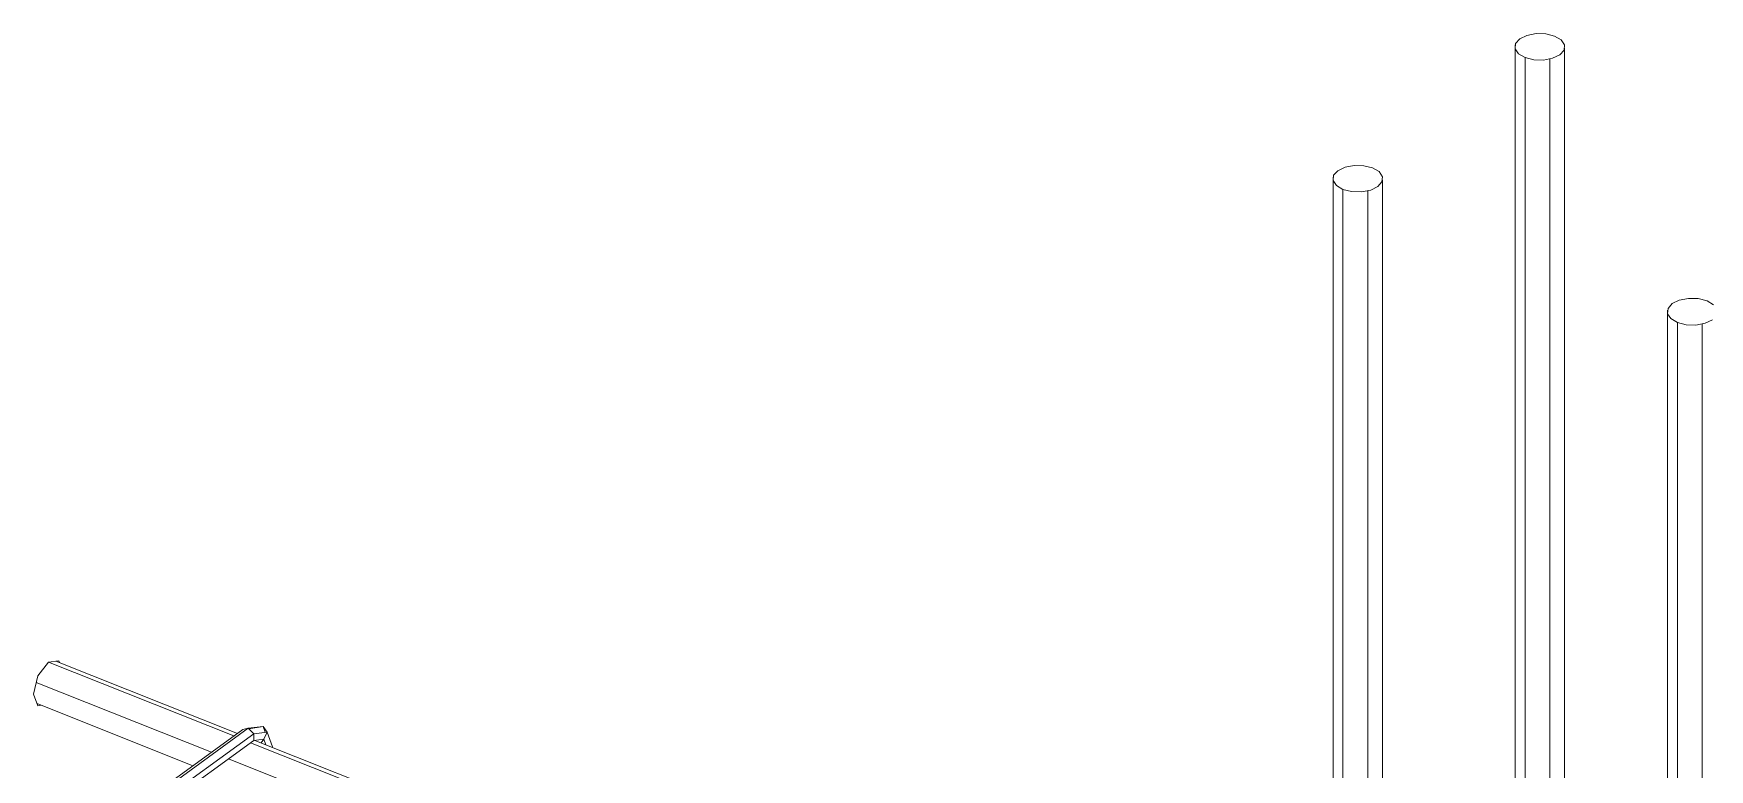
# Model space of a CAD drawing. Header units: millimetres. Extents: x 0 to 84000, y -29700 to 363007.
# Drawn here: x 5327 to 7763, y 292855 to 293925 of the extents above; entities that cross this region are included whole.
import ezdxf

# ---------------------------------------------------------------- set-up
doc = ezdxf.new("R2010")
doc.units = ezdxf.units.MM
doc.layers.add('S-Blur line', color=252, linetype='Continuous', lineweight=9)

msp = doc.modelspace()

# ---------------------------------------------------------------- linework, layer by layer
at = {"layer": 'S-Blur line'}
for p, q in [((7497.5, 293922), (7510.8, 293924.7)), ((7510.8, 293924.7), (7525.1, 293924.4)), ((7525.1, 293924.4), (7537.8, 293921)), ((7480.4, 293902.4), (7481.1, 293910)), ((7480.4, 292380.1), (7480.4, 293908.2)), ((7485.1, 293895.4), (7480.4, 293902.4)), ((7481.1, 293910), (7487.1, 293917)), ((7487.1, 293917), (7497.5, 293922)), ((7537.8, 293921), (7547.2, 293915.4)), ((7551.5, 293900.7), (7545.5, 293893.7)), ((7547.2, 293915.4), (7552.2, 293908.4)), ((7552.2, 293908.4), (7551.5, 293900.7)), ((7552.2, 292351.5), (7552.2, 293903.6)), ((7494.8, 293889.7), (7485.1, 293895.4)), ((7494.8, 292374.4), (7494.8, 293890.2)), ((7507.5, 293886.3), (7494.8, 293889.7)), ((7521.5, 293886), (7507.5, 293886.3)), ((7534.8, 293888.7), (7521.5, 293886)), ((7530.8, 292360), (7530.8, 293887.9)), ((7545.5, 293893.7), (7534.8, 293888.7)), ((7222.8, 293725.4), (7233.2, 293730.7)), ((7233.2, 293730.7), (7246.5, 293733)), ((7246.5, 293733), (7260.5, 293732.7)), ((7260.5, 293732.7), (7273.2, 293729.7)), ((7273.2, 293729.7), (7282.9, 293724)), ((7215.8, 293711), (7216.5, 293718.7)), ((7215.8, 292487.4), (7215.8, 293716)), ((7220.8, 293704), (7215.8, 293711)), ((7216.5, 293718.7), (7222.8, 293725.4)), ((7286.9, 293709.4), (7280.9, 293702.3)), ((7282.9, 293724), (7287.6, 293716.7)), ((7287.6, 293716.7), (7286.9, 293709.4)), ((7287.9, 292456.6), (7287.9, 293711.7)), ((7230.2, 293698.3), (7220.8, 293704)), ((7242.8, 293695), (7230.2, 293698.3)), ((7230.2, 292479.6), (7230.2, 293698.3)), ((7257.2, 293694.7), (7242.8, 293695)), ((7270.5, 293697.3), (7257.2, 293694.7)), ((7266.2, 292465.3), (7266.2, 293696)), ((7280.9, 293702.3), (7270.5, 293697.3)), ((7708.7, 293532.2), (7719, 293537.2)), ((7719, 293537.2), (7732.4, 293539.8)), ((7732.4, 293539.8), (7746.7, 293539.5)), ((7746.7, 293539.5), (7759.4, 293536.2)), ((7759.4, 293536.2), (7768.7, 293530.5)), ((7702, 293517.5), (7702.7, 293525.2)), ((7702, 292291.9), (7702, 293522.8)), ((7706.7, 293510.5), (7702, 293517.5)), ((7702.7, 293525.2), (7708.7, 293532.2)), ((7716.4, 293504.8), (7706.7, 293510.5)), ((7729, 293501.5), (7716.4, 293504.8)), ((7716.4, 292286.2), (7716.4, 293504.8)), ((7743, 293501.1), (7729, 293501.5)), ((7756.4, 293503.8), (7743, 293501.1)), ((7752.4, 292284), (7752.4, 293502.8)), ((7767.1, 293508.8), (7756.4, 293503.8)), ((5348.8, 293011.3), (5333.5, 292991.3)), ((5363.8, 293013.3), (5348.8, 293011.3)), ((5348.8, 293011.3), (5618.4, 292904)), ((5359.7, 293012.7), (5623.5, 292907.7)), ((5364.8, 293010.7), (5363.8, 293013.3)), ((5333.5, 292991.3), (5327.1, 292964.9)), ((5331.2, 292981.8), (5585.9, 292880.4)), ((5327.1, 292964.9), (5333.5, 292947.9)), ((5332.3, 292951), (5558.9, 292860.8)), ((5333.5, 292947.9), (5338.3, 292948.6)), ((5631.5, 292913.5), (5357.5, 292714.6)), ((5639.1, 292915.2), (5365.5, 292716.3)), ((5647.1, 292907.2), (5373.2, 292708.3)), ((5639.1, 292915.2), (5631.5, 292913.5)), ((5660.8, 292917.8), (5639.1, 292915.2)), ((5647.1, 292907.2), (5639.1, 292915.2)), ((5639.9, 292914.4), (5660.8, 292917.8)), ((5666.5, 292909.8), (5647.1, 292907.2)), ((5647.1, 292897.5), (5647.1, 292907.2)), ((5664, 292909.5), (5660.8, 292917.8)), ((5660.8, 292917.8), (5666.5, 292909.8)), ((5666.5, 292909.8), (5661.8, 292899.5)), ((5674.5, 292888.1), (5666.5, 292909.8)), ((5647.1, 292897.5), (5373.2, 292698.9)), ((5642.7, 292894.3), (6135.6, 292698.1)), ((5661.8, 292899.5), (5647.1, 292897.5)), ((5648.7, 292897.7), (6140.7, 292701.8)), ((5661.8, 292899.5), (5657.8, 292894.1)), ((5664.9, 292891.2), (5661.8, 292899.5)), ((5674.5, 292887.4), (5674.5, 292888.1)), ((5610.3, 292870.8), (6103.2, 292674.6))]:
    msp.add_line(p, q, dxfattribs=at)

doc.saveas('drawing.dxf')
